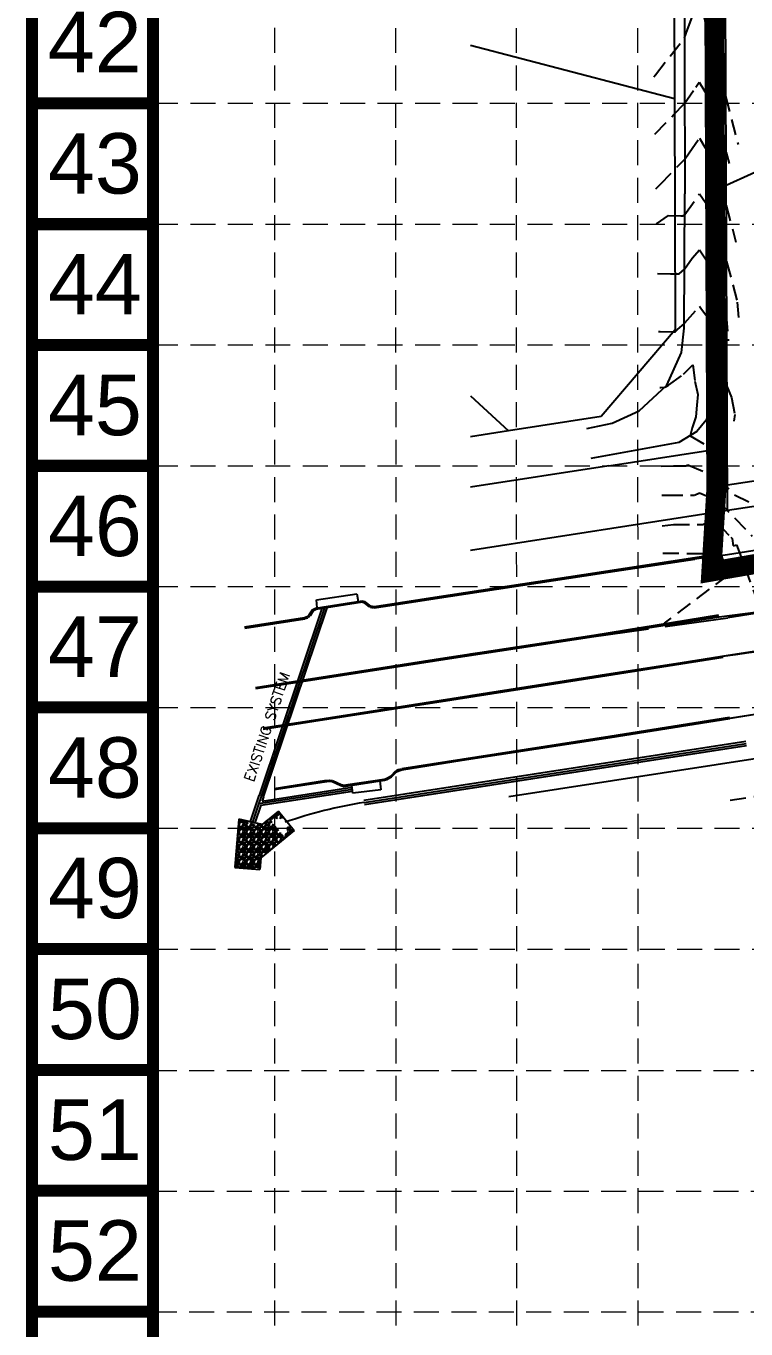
# Model space of a CAD drawing. Header units: feet. Extents: x 4586 to 6528, y 2127 to 5231.
# Drawn here: x 4586 to 4874, y 2655 to 3178 of the extents above; entities that cross this region are included whole.
import ezdxf
from ezdxf.enums import TextEntityAlignment as Align

# ---------------------------------------------------------------- set-up
doc = ezdxf.new("R2010")
doc.units = ezdxf.units.FT
doc.header["$LTSCALE"] = 80
doc.header["$MEASUREMENT"] = 0
for name, pattern in [('HIDDEN', [0.375, 0.25, -0.125]), ('PHANTOM2', [1.25, 0.625, -0.125, 0.125, -0.125, 0.125, -0.125]), ('TIGHT', [0.12, 0.08, -0.04])]:
    doc.linetypes.add(name, pattern=pattern)
for name, color, linetype in [('BASE', 7, 'CONTINUOUS'), ('CONT-MJR', 9, 'TIGHT'), ('CONT-MNR', 8, 'TIGHT'), ('FAIRWAY', 8, 'CONTINUOUS'), ('GRID', 254, 'HIDDEN'), ('LIMITS OF DISTURBANCE', 1, 'HIDDEN'), ('LOTS', 8, 'CONTINUOUS'), ('P-PAV', 8, 'CONTINUOUS'), ('P-RIPRAP', 8, 'CONTINUOUS'), ('PROPERTY', 7, 'PHANTOM2'), ('ROAD-LINE', 60, 'CONTINUOUS'), ('STORM', 5, 'CONTINUOUS'), ('txu', 8, 'TIGHT')]:
    doc.layers.add(name, color=color, linetype=linetype)
doc.styles.add('L100', font='simplex', dxfattribs={"height": 8})
doc.styles.get("Standard").update_dxf_attribs({"font": 'ARIAL.TTF', "height": 6.4})

msp = doc.modelspace()

# ---------------------------------------------------------------- hatches: boundary and pattern name
at = {"layer": 'P-RIPRAP'}
h = msp.add_hatch(dxfattribs=at)
h.set_pattern_fill('GRAVEL', color=1, scale=3, style=0)
h.set_pattern_definition([(228.0128, (2.16, 3), (-23.9999946965, -27.000004025), [0.403608, -39.957264]), (184.9697, (1.89, 2.7), (36.0000031546, 2.999973921), [0.692604, -68.567775]), (132.5104, (1.2, 2.64), (29.999972155, -33.0000260216), [0.488364, -48.348096]), (267.2737, (0.03, 1.89), (2.999988053, 60.000000885), [0.630714, -62.440674]), (292.8337, (0, 1.26), (-15.0000297163, 35.9999892353), [0.618465, -61.228119]), (357.2737, (0.24, 0.69), (-60.000000885, 2.999988053), [0.630714, -62.440674]), (37.6942, (0.87, 0.66), (-39.0000220369, -29.9999712155), [0.834087, -82.574547]), (72.2553, (1.53, 1.17), (21.000032288, 65.9999886937), [0.787464, -77.958963]), (121.4296, (1.77, 1.92), (-24.0000247025, 38.9999851095), [0.63285, -62.652219]), (175.2364, (1.44, 2.46), (33.000002839, -2.999974598), [0.722496, -35.402289]), (222.3974, (0.72, 2.52), (-36.0000220532, -32.999976246), [0.934344, -92.500125]), (138.8141, (3, 1.86), (-21.00000884, 17.99999194), [0.318903, -31.571532]), (171.4692, (2.76, 2.07), (38.9999948544, -6.00002373), [0.606711, -60.064533]), (225, (2.16, 2.16), (-3e-16, -3.0000009), [0.424263, -3.818376]), (203.1986, (1.95, 2.52), (14.999999192, 6.000003976), [0.228474, -22.618845]), (291.8014, (1.74, 2.43), (-2.99999973, 9.00000082), [0.323109, -15.832386]), (30.9638, (1.86, 2.13), (8.999994067, 6.00000745), [0.524787, -16.968069]), (161.5651, (2.31, 2.4), (6.0000013, -2.99999521), [0.379473, -9.107361]), (16.3895, (0, 2.43), (30.000006595, 8.9999781295), [0.5316, -52.628535]), (70.3462, (0.51, 2.58), (-11.999985742, -33.000006407), [0.445983, -44.152224]), (293.1986, (2.31, 3), (-6.000003976, 14.999999192), [0.456945, -22.390374]), (343.6105, (2.49, 2.58), (-30.000006595, 8.9999781295), [0.5316, -52.628535]), (339.444, (0, 0.57), (-15.000005534, 5.99998799), [0.51264, -25.119372]), (294.7751, (0.48, 0.39), (-14.999976568, 33.0000102655), [0.429534, -42.523929]), (66.8014, (2.34, 0), (6.000003976, 14.999999192), [0.456945, -22.390374]), (17.354, (2.52, 0.42), (-39.000006057, -11.999983507), [0.502893, -49.786272]), (69.444, (0.87, 0), (-5.99998799, -15.000005534), [0.25632, -25.375692]), (101.3099, (2.16, 0), (-2.999992896, 12.000002257), [0.15297, -15.144087]), (165.9638, (2.13, 0.15), (9.00000164, -2.99999417), [0.618465, -11.75085]), (186.009, (1.53, 0.3), (29.9999992527, 2.9999979524), [0.57315, -56.741769]), (303.6901, (1.86, 1.86), (-3.000004, 5.99999867), [0.432666, -10.383987]), (353.1572, (2.1, 1.5), (50.9999980964, -6.0000239938), [0.755382, -74.782689]), (60.9454, (2.85, 1.41), (-12.000000082, -21.000001154), [0.308868, -30.578022]), (90, (3, 1.68), (-3, 3), [0.18, -2.82]), (120.2564, (1.47, 0.39), (11.99998466, -21.0000073676), [0.416772, -41.26056]), (48.0128, (1.26, 0.75), (23.9999946965, 27.000004025), [0.807216, -39.553656]), (0, (1.8, 1.35), (3, 3), [0.78, -2.22]), (325.3048, (2.58, 1.35), (-29.999982777, 21.000025829), [0.474342, -46.959822]), (254.0546, (2.97, 1.08), (-2.999999668, -12.00000038), [0.436806, -21.403524]), (207.646, (2.85, 0.66), (-56.9999874215, -30.0000231395), [0.711195, -70.408422]), (175.4261, (2.22, 0.33), (-39.000001675, 2.9999844035), [0.752397, -74.487222])])
h.paths.add_polyline_path([(4693.08, 2855.13), (4691.2, 2857.42), (4690.68, 2857), (4689.14, 2852.96), (4688.67, 2853.14), (4683.92, 2858.94), (4683.83, 2859.43), (4688.09, 2860.15), (4688.61, 2860.58), (4686.74, 2862.87), (4680.29, 2857.62), (4673.86, 2859.05), (4673.86, 2859.02), (4677.79, 2857.73), (4677.59, 2857.45), (4677.59, 2857.42), (4673.88, 2858.61), (4673.86, 2859.05), (4670.95, 2859.71), (4669.86, 2847.08), (4682.08, 2846.18)])
h.paths.add_polyline_path([(4679.65, 2844.19), (4682.08, 2846.18), (4674.85, 2846.71), (4674.26, 2839.94), (4679.24, 2839.5)])
h.paths.add_polyline_path([(4674.85, 2846.71), (4669.86, 2847.08), (4669.28, 2840.37), (4674.26, 2839.94)])

# ---------------------------------------------------------------- linework, layer by layer
at = {"layer": 'BASE', "const_width": 4.84}
for points in [[(6525.11, 2129.65), (6525.11, 5228.91), (4588.08, 5228.91), (4588.08, 2129.65)], [(6476.69, 2178.08), (6476.69, 5180.48), (4636.51, 5180.48), (4636.51, 2178.08)]]:
    msp.add_lwpolyline(points, close=True, dxfattribs=at)
for points in [[(4636.51, 3146.6), (4588.08, 3146.6)], [(4636.51, 3098.17), (4588.08, 3098.17)], [(4636.51, 3049.74), (4588.08, 3049.74)], [(4636.51, 3001.32), (4588.08, 3001.32)], [(4636.51, 2952.89), (4588.08, 2952.89)], [(4636.51, 2904.47), (4588.08, 2904.47)], [(4636.51, 2856.04), (4588.08, 2856.04)], [(4636.51, 2807.62), (4588.08, 2807.62)], [(4636.51, 2759.19), (4588.08, 2759.19)], [(4636.51, 2710.76), (4588.08, 2710.76)], [(4636.51, 2662.34), (4588.08, 2662.34)]]:
    msp.add_lwpolyline(points, dxfattribs=at)
at = {"layer": 'CONT-MJR', "color": 35}
for points, elevation in [([(4849.53, 3102.07), (4855.44, 3110.36)], 530), ([(4855.44, 3110.36), (4860.58, 3102.82)], 530), ([(4848.92, 3101.55), (4849.53, 3102.07)], 530), ([(4861.42, 3101.73), (4870.59, 3066.93)], 530), ([(4838.27, 3098.26), (4843.02, 3101.59)], 530), ([(4843.02, 3101.59), (4847.99, 3101.56)], 530), ([(4847.99, 3101.56), (4848.92, 3101.55)], 530), ([(4855.4, 2990.48), (4862.74, 2987.38)], 525)]:
    msp.add_lwpolyline(points, dxfattribs=dict(at, elevation=elevation))
at = {"layer": 'CONT-MJR', "color": 35, "extrusion": (0.791136, 0.61164, 0), "elevation": 5743.19}
msp.add_lwpolyline([(-518.17, 530), (-519.54, 530)], dxfattribs=at)
at = {"layer": 'CONT-MJR', "color": 35, "extrusion": (0.997092, 0.076209, 0), "elevation": 5090.15}
msp.add_lwpolyline([(2686.83, 530), (2680.64, 530)], dxfattribs=at)
at = {"layer": 'CONT-MJR', "color": 35, "extrusion": (0.002075, -0.999998, 0), "elevation": -2979.48}
for points in [[(4846.49, 525), (4848.49, 525)], [(4848.49, 525), (4859.56, 525)]]:
    msp.add_lwpolyline(points, dxfattribs=at)
at = {"layer": 'CONT-MJR', "color": 35, "extrusion": (0.416275, -0.909239, 0), "elevation": -697.88}
msp.add_lwpolyline([(5657.35, 525), (5659.58, 525)], dxfattribs=at)
at = {"layer": 'CONT-MJR', "color": 35, "extrusion": (0.718465, 0.695563, 0), "elevation": 5571.62}
msp.add_lwpolyline([(-1236.01, 525), (-1255.78, 525)], dxfattribs=at)
at = {"layer": 'CONT-MNR', "color": 35, "extrusion": (0.937727, -0.347373, 0), "elevation": 3445.24}
msp.add_lwpolyline([(4663.41, 533), (4676.63, 533)], dxfattribs=at)
at = {"layer": 'CONT-MNR', "color": 35}
for points, elevation in [([(4857.23, 3181.62), (4859.6, 3169.61)], 533), ([(4837.78, 3158), (4849.44, 3172.87)], 533), ([(4860.36, 3168.43), (4861.32, 3171.91)], 533), ([(4855.35, 3155.04), (4859.75, 3147.81)], 532), ([(4859.75, 3147.81), (4861.36, 3145.53)], 532), ([(4839.69, 3114.08), (4849.52, 3124.19)], 531), ([(4849.52, 3124.19), (4851.26, 3126.73)], 531), ([(4863.64, 3114.89), (4870.06, 3091)], 531), ([(4855.42, 3087.83), (4858.41, 3083.45)], 529), ([(4843.85, 3078.32), (4847.26, 3078.3)], 529), ([(4861.46, 3079.5), (4866.15, 3061.68)], 529), ([(4845.19, 3055.07), (4845.34, 3055.07)], 528), ([(4845.34, 3055.07), (4845.48, 3055.08)], 528), ([(4845.48, 3055.08), (4845.54, 3055.08)], 528), ([(4861.5, 3057.28), (4861.72, 3056.43)], 528), ([(4849.05, 3038.01), (4852.73, 3041.81)], 527), ([(4862.82, 3042.14), (4868.29, 3028.74)], 528), ([(4842.99, 3033.62), (4849.05, 3038.01)], 527), ([(4853.55, 3035.21), (4854.79, 3029.88)], 527), ([(4841.57, 3032.89), (4842.22, 3033.15)], 527), ([(4854.79, 3029.88), (4854.41, 3025.57)], 527), ([(4854.41, 3025.57), (4853.99, 3020.89)], 527), ([(4869.57, 3021.88), (4869.16, 3019.24)], 528), ([(4851.7, 3013.37), (4859.97, 3008.56)], 527), ([(4869.4, 2989.75), (4876.49, 2986.27)], 526), ([(4840.52, 2977.27), (4844.97, 2977.83)], 524), ([(4856.83, 2977.85), (4859.99, 2979.3)], 524), ([(4860.29, 2966.15), (4860.79, 2966.38)], 523), ([(4860.79, 2966.38), (4860.88, 2966.4)], 523), ([(4860.88, 2966.4), (4860.97, 2965.66)], 523), ([(4842.33, 2939.01), (4841.29, 2938.31)], 523)]:
    msp.add_lwpolyline(points, dxfattribs=dict(at, elevation=elevation))
at = {"layer": 'CONT-MNR', "color": 35, "extrusion": (0.94247, -0.334292, 0), "elevation": 3509.79}
msp.add_lwpolyline([(4611.46, 533), (4615.03, 533)], dxfattribs=at)
at = {"layer": 'CONT-MNR', "color": 35, "extrusion": (0.991634, 0.12908, 0), "elevation": 5230.08}
msp.add_lwpolyline([(2517.88, 533), (2511.02, 533)], dxfattribs=at)
at = {"layer": 'CONT-MNR', "color": 35, "extrusion": (0.840212, 0.542258, 0), "elevation": 5801.84}
msp.add_lwpolyline([(27.98, 533), (26.58, 533)], dxfattribs=at)
at = {"layer": 'CONT-MNR', "color": 35, "extrusion": (0.978883, 0.204421, 0), "elevation": 5406.55}
msp.add_lwpolyline([(2104.34, 533), (2097.86, 533)], dxfattribs=at)
at = {"layer": 'CONT-MNR', "color": 35, "extrusion": (0.786866, -0.617124, 0), "elevation": 1857.81}
msp.add_lwpolyline([(5469.45, 533), (5470.43, 533)], dxfattribs=at)
at = {"layer": 'CONT-MNR', "color": 35, "extrusion": (0.821947, -0.569564, 0)}
for points, elevation in [([(5356.35, 532), (5358.71, 532)], 2193.84), ([(5333.11, 531), (5340.37, 531)], 2206.6)]:
    msp.add_lwpolyline(points, dxfattribs=dict(at, elevation=elevation))
at = {"layer": 'CONT-MNR', "color": 35, "extrusion": (0.968818, 0.247775, 0)}
for points, elevation in [([(1855.21, 533), (1825.59, 533)], 5494.54), ([(1842.92, 532), (1819.13, 532)], 5489.16), ([(1821.77, 531), (1812.67, 531)], 5483.78)]:
    msp.add_lwpolyline(points, dxfattribs=dict(at, elevation=elevation))
at = {"layer": 'CONT-MNR', "color": 35, "extrusion": (0.825495, -0.56441, 0), "elevation": 2227.31}
msp.add_lwpolyline([(5334.48, 532), (5342.52, 532)], dxfattribs=at)
at = {"layer": 'CONT-MNR', "color": 35, "extrusion": (0.716954, -0.69712, 0)}
for points, elevation in [([(5630.22, 532), (5636.53, 532)], 1283.38), ([(5619.52, 532), (5630.22, 532)], 1283.38), ([(5604.09, 531), (5606.49, 531)], 1298.95)]:
    msp.add_lwpolyline(points, dxfattribs=dict(at, elevation=elevation))
at = {"layer": 'CONT-MNR', "color": 35, "extrusion": (0.854092, 0.520121, 0), "elevation": 5776.34}
msp.add_lwpolyline([(150.22, 531), (145.99, 531)], dxfattribs=at)
at = {"layer": 'CONT-MNR', "color": 35, "extrusion": (0.81693, 0.576736, 0), "elevation": 5772.97}
msp.add_lwpolyline([(-245.31, 531), (-251.89, 531)], dxfattribs=at)
at = {"layer": 'CONT-MNR', "color": 35, "extrusion": (0.754646, -0.656132, 0)}
for points, elevation in [([(5511.59, 529), (5516.02, 529)], 1638.1), ([(5490.15, 528), (5499.01, 528)], 1652.87)]:
    msp.add_lwpolyline(points, dxfattribs=dict(at, elevation=elevation))
at = {"layer": 'CONT-MNR', "color": 35, "extrusion": (0.814131, -0.580682, 0)}
for points, elevation in [([(5323.66, 529), (5328.95, 529)], 2159.47), ([(5305.8, 528), (5306.19, 528)], 2172.12)]:
    msp.add_lwpolyline(points, dxfattribs=dict(at, elevation=elevation))
at = {"layer": 'CONT-MNR', "color": 35, "extrusion": (0.791136, 0.61164, 0)}
for points, elevation in [([(-532.17, 529), (-537.15, 529)], 5729.63), ([(-546.17, 528), (-554.77, 528)], 5716.06)]:
    msp.add_lwpolyline(points, dxfattribs=dict(at, elevation=elevation))
at = {"layer": 'CONT-MNR', "color": 35, "extrusion": (-0.006344, -0.99998, 0)}
for points, elevation in [([(4819.02, 529), (4824.23, 529)], -3108.99), ([(4819.6, 528), (4820.24, 528)], -3085.73), ([(4820.24, 528), (4825.02, 528)], -3085.73)]:
    msp.add_lwpolyline(points, dxfattribs=dict(at, elevation=elevation))
at = {"layer": 'CONT-MNR', "color": 35, "extrusion": (0.65338, -0.75703, 0)}
for points, elevation in [([(5680.82, 529), (5683.71, 529)], 836.73), ([(5665.77, 528), (5669.35, 528)], 853.25)]:
    msp.add_lwpolyline(points, dxfattribs=dict(at, elevation=elevation))
at = {"layer": 'CONT-MNR', "color": 35, "extrusion": (0.826018, 0.563644, 0), "elevation": 5738.39}
msp.add_lwpolyline([(-204.72, 528), (-206.21, 528)], dxfattribs=at)
at = {"layer": 'CONT-MNR', "color": 35, "extrusion": (0.997092, 0.076209, 0)}
for points, elevation in [([(2681.93, 529), (2671.67, 529)], 5085.33), ([(2677.03, 528), (2662.7, 528)], 5080.51)]:
    msp.add_lwpolyline(points, dxfattribs=dict(at, elevation=elevation))
at = {"layer": 'CONT-MNR', "color": 35, "extrusion": (0.01759, -0.999845, 0), "elevation": -2969.37}
msp.add_lwpolyline([(4897.49, 528), (4898.02, 528)], dxfattribs=at)
at = {"layer": 'CONT-MNR', "color": 35, "extrusion": (0.042242, -0.999107, 0), "elevation": -2847.67}
msp.add_lwpolyline([(4969.76, 528), (4969.92, 528)], dxfattribs=at)
at = {"layer": 'CONT-MNR', "color": 35, "extrusion": (0.063964, -0.997952, 0), "elevation": -2738.88}
msp.add_lwpolyline([(5031.04, 528), (5031.32, 528)], dxfattribs=at)
at = {"layer": 'CONT-MNR', "color": 35, "extrusion": (0.72275, -0.69111, 0), "elevation": 1390.91}
msp.add_lwpolyline([(5557.07, 528), (5558.27, 528)], dxfattribs=at)
at = {"layer": 'CONT-MNR', "color": 35, "extrusion": (0.992446, 0.122681, 0), "elevation": 5189.25}
msp.add_lwpolyline([(2423.49, 527), (2416.84, 527)], dxfattribs=at)
at = {"layer": 'CONT-MNR', "color": 35, "extrusion": (0.07626, -0.997088, 0), "elevation": -2654.84}
for points in [[(5056.67, 527), (5057.15, 527)], [(5057.15, 527), (5058.76, 527)]]:
    msp.add_lwpolyline(points, dxfattribs=at)
at = {"layer": 'CONT-MNR', "color": 35, "extrusion": (0.383034, -0.923734, 0), "elevation": -947.1}
msp.add_lwpolyline([(5634.72, 527), (5634.86, 527)], dxfattribs=at)
at = {"layer": 'CONT-MNR', "color": 35, "extrusion": (0.532093, -0.846686, 0), "elevation": 8.41}
msp.add_lwpolyline([(5713.89, 527), (5714.66, 527)], dxfattribs=at)
at = {"layer": 'CONT-MNR', "color": 35, "extrusion": (0.983115, 0.182988, 0), "elevation": 5340.32}
msp.add_lwpolyline([(2086.76, 528), (2079.78, 528)], dxfattribs=at)
at = {"layer": 'CONT-MNR', "color": 35, "extrusion": (0.945509, -0.325596, 0), "elevation": 3605.91}
msp.add_lwpolyline([(4436.72, 527), (4432.13, 527)], dxfattribs=at)
at = {"layer": 'CONT-MNR', "color": 35, "extrusion": (0.969786, -0.243957, 0), "elevation": 3969.98}
msp.add_lwpolyline([(4109.21, 527), (4105.93, 527)], dxfattribs=at)
at = {"layer": 'CONT-MNR', "color": 35, "extrusion": (-0.101795, -0.994805, 0), "elevation": -3487.65}
msp.add_lwpolyline([(4528.46, 527), (4530.24, 527)], dxfattribs=at)
at = {"layer": 'CONT-MNR', "color": 35, "extrusion": (0.856347, 0.5164, 0), "elevation": 5716.85}
msp.add_lwpolyline([(65.62, 527), (62.67, 527)], dxfattribs=at)
at = {"layer": 'CONT-MNR', "color": 35, "extrusion": (0.002075, -0.999998, 0)}
for points, elevation in [([(4846.29, 526), (4851.21, 526)], -2991.19), ([(4851.21, 526), (4856.13, 526)], -2991.19), ([(4851.14, 524), (4863, 524)], -2967.77), ([(4865.76, 523), (4866.43, 523)], -2956.06)]:
    msp.add_lwpolyline(points, dxfattribs=dict(at, elevation=elevation))
at = {"layer": 'CONT-MNR', "color": 35, "extrusion": (-0.416275, 0.909239, 0), "elevation": 709.96}
msp.add_lwpolyline([(-5659.07, 526), (-5660.07, 526)], dxfattribs=at)
at = {"layer": 'CONT-MNR', "color": 35, "extrusion": (-0.389478, -0.921036, 0)}
for points, elevation in [([(3298.69, 526), (3311.63, 526)], -4653.93), ([(3315.86, 524), (3318.84, 524)], -4636.9)]:
    msp.add_lwpolyline(points, dxfattribs=dict(at, elevation=elevation))
at = {"layer": 'CONT-MNR', "color": 35, "extrusion": (0.718465, 0.695563, 0)}
for points, elevation in [([(-1229.36, 526), (-1238.94, 526)], 5578.05), ([(-1242.66, 524), (-1250.24, 524)], 5565.19)]:
    msp.add_lwpolyline(points, dxfattribs=dict(at, elevation=elevation))
at = {"layer": 'CONT-MNR', "color": 35, "extrusion": (0.716332, 0.69776, 0), "elevation": 5561.34}
msp.add_lwpolyline([(-1267.28, 524), (-1268.02, 524)], dxfattribs=at)
at = {"layer": 'CONT-MNR', "color": 35, "extrusion": (0.992742, 0.120266, 0), "elevation": 5190.65}
msp.add_lwpolyline([(2365.06, 524), (2362.18, 524)], dxfattribs=at)
at = {"layer": 'CONT-MNR', "color": 35, "extrusion": (-0.012082, -0.999927, 0), "elevation": -3024.6}
msp.add_lwpolyline([(4804.53, 523), (4823.11, 523)], dxfattribs=at)
at = {"layer": 'CONT-MNR', "color": 35, "extrusion": (0.12485, -0.992176, 0), "elevation": -2336.22}
msp.add_lwpolyline([(5191.6, 523), (5191.92, 523)], dxfattribs=at)
at = {"layer": 'CONT-MNR', "color": 35, "extrusion": (0.263134, -0.964759, 0)}
for points, elevation in [([(5470.04, 523), (5472.94, 523)], -1582.06), ([(5478.62, 524), (5480.06, 524)], -1583.48)]:
    msp.add_lwpolyline(points, dxfattribs=dict(at, elevation=elevation))
at = {"layer": 'CONT-MNR', "color": 35, "extrusion": (0.938635, 0.344912, 0)}
for points, elevation in [([(1106.82, 523), (1097.45, 523)], 5588.46), ([(1107.62, 524), (1083.74, 524)], 5595.68)]:
    msp.add_lwpolyline(points, dxfattribs=dict(at, elevation=elevation))
at = {"layer": 'CONT-MNR', "color": 35, "extrusion": (-0.602435, 0.798168, 0), "elevation": -571.36}
msp.add_lwpolyline([(-5666.47, 523), (-5635.55, 523)], dxfattribs=at)
at = {"layer": 'CONT-MNR', "color": 35, "extrusion": (0.997697, -0.067823, 0), "elevation": 4630.85}
msp.add_lwpolyline([(3259.9, 523), (3259.39, 523)], dxfattribs=at)
at = {"layer": 'FAIRWAY', "linetype": 'Continuous'}
for p, q in [((4845.21, 3247.95), (4845.44, 3148.59)), ((4845.44, 3148.59), (4845.66, 3055.75)), ((4845.66, 3055.75), (4816.02, 3021.08)), ((4819.09, 3001.32), (4866.55, 3008.68))]:
    msp.add_line(p, q, dxfattribs=at)
at = {"layer": 'FAIRWAY'}
for p, q in [((4763.75, 3169.92), (4845.44, 3148.59)), ((4763.75, 3029.38), (4778.93, 3015.33)), ((4816.02, 3021.08), (4778.93, 3015.33)), ((4778.93, 3015.33), (4763.75, 3012.98)), ((4819.09, 3001.32), (4763.75, 2992.74))]:
    msp.add_line(p, q, dxfattribs=at)
at = {"layer": 'GRID', "color": 252, "linetype": 'HIDDEN', "lineweight": 0, "ltscale": 0.5}
for p, q in [((4685.37, 2371.79), (4685.11, 5178.66)), ((4734, 2371.78), (4733.4, 5178.64)), ((4782.29, 2371.77), (4781.84, 5178.51)), ((4830.97, 2371.77), (4830.2, 5178.44)), ((4636.51, 3146.6), (6476.69, 3146.6)), ((4636.51, 3098.17), (6476.69, 3098.17)), ((4636.51, 3049.74), (6476.69, 3049.74)), ((4636.51, 3001.32), (6476.69, 3001.32)), ((4636.51, 2952.89), (6476.69, 2952.89)), ((4636.51, 2904.47), (6476.69, 2904.47)), ((4636.51, 2856.04), (6476.69, 2856.04)), ((4636.51, 2807.62), (6476.69, 2807.62)), ((4636.05, 2759.03), (6476.23, 2759.03)), ((4636.05, 2710.6), (6476.23, 2710.6)), ((4636.05, 2662.18), (6476.23, 2662.18))]:
    msp.add_line(p, q, dxfattribs=at)
at = {"layer": 'LIMITS OF DISTURBANCE', "ltscale": 2, "const_width": 8}
msp.add_lwpolyline([(6301.85, 3561.85, -0.173728), (5389.73, 3050.28), (4860.19, 2958.93), (4862.17, 2991.48), (4859.02, 3764.55)], format="xyb", dxfattribs=at)
at = {"layer": 'LOTS', "color": 7}
for p, q in [((4991.82, 3171.1), (4866.17, 3113.65)), ((4978.21, 3010.82), (4866.61, 2993.51))]:
    msp.add_line(p, q, dxfattribs=at)
at = {"layer": 'P-PAV', "color": 7}
for p, q in [((4986.25, 2958.94), (4866.8, 2940.41)), ((4988.55, 2944.11), (4866.86, 2925.24)), ((4992.38, 2919.41), (4866.95, 2899.96)), ((4787.56, 2887.64), (4763.75, 2883.95))]:
    msp.add_line(p, q, dxfattribs=at)
at = {"layer": 'P-RIPRAP', "color": 1}
for p, q in [((4686.74, 2862.87), (4680.29, 2857.62)), ((4686.74, 2862.87), (4693.08, 2855.13)), ((4670.95, 2859.71), (4669.28, 2840.37)), ((4680.29, 2857.62), (4670.95, 2859.71)), ((4693.08, 2855.13), (4679.65, 2844.19)), ((4679.65, 2844.19), (4679.24, 2839.5)), ((4669.28, 2840.37), (4679.24, 2839.5))]:
    msp.add_line(p, q, dxfattribs=at)
at = {"layer": 'PROPERTY', "linetype": 'Continuous'}
for p, q in [((4866.64, 2983.39), (4863.8, 3758.69)), ((4979.74, 3000.93), (4866.64, 2983.39)), ((4866.64, 2983.39), (4763.75, 2967.44)), ((4881.97, 2884.58), (4779.08, 2868.62))]:
    msp.add_line(p, q, dxfattribs=at)
at = {"layer": 'ROAD-LINE', "color": 7}
for p, q in [((4860.31, 3025.89), (4858.05, 3019.57)), ((4858.05, 3019.57), (4854.43, 3015.03)), ((4854.43, 3015.03), (4847.14, 3010.62)), ((4847.14, 3010.62), (4811.86, 3004.22)), ((4982.42, 2983.64), (4866.71, 2965.69)), ((4853.52, 2963.71), (4763.75, 2950.25)), ((4860.5, 2965.44), (4809.12, 2957.56)), ((4860.57, 2964.95), (4809.19, 2957.07)), ((4866.7, 2965.69), (4856.31, 2964.13)), ((4809.12, 2957.56), (4749.45, 2948.48)), ((4809.19, 2957.07), (4749.53, 2947.99)), ((4720.39, 2946.62), (4701.68, 2943.7)), ((4721.38, 2946.27), (4720.16, 2946.64)), ((4721.53, 2946.75), (4720.31, 2947.12)), ((4723.4, 2944.68), (4721.22, 2946.35)), ((4723.71, 2945.07), (4721.53, 2946.75)), ((4729.6, 2945.4), (4725.08, 2944.77)), ((4749.45, 2948.48), (4729.6, 2945.4)), ((4749.53, 2947.99), (4729.68, 2944.91)), ((4697.23, 2940.4), (4673.19, 2936.68)), ((4697.31, 2939.91), (4673.28, 2936.18)), ((4698.26, 2940.75), (4697.23, 2940.4)), ((4698.42, 2940.27), (4697.39, 2939.93)), ((4698.99, 2941.48), (4698.26, 2940.75)), ((4699.35, 2941.13), (4698.61, 2940.39)), ((4700.3, 2943.52), (4698.99, 2941.48)), ((4700.72, 2943.25), (4699.41, 2941.21)), ((4701.6, 2944.19), (4700.3, 2943.52)), ((4701.83, 2943.75), (4700.53, 2943.07)), ((4724.97, 2944.28), (4723.6, 2944.59)), ((4725.08, 2944.77), (4723.71, 2945.07)), ((4729.67, 2944.91), (4725.15, 2944.27)), ((4813.08, 2933.4), (4863.08, 2941.57)), ((4813.16, 2932.91), (4863.13, 2941.07)), ((4841.74, 2936.93), (4866.75, 2940.45)), ((4763.75, 2925.96), (4835.07, 2935.99)), ((4753.48, 2924.32), (4813.09, 2933.4)), ((4753.56, 2923.82), (4813.16, 2932.91)), ((4697.82, 2915.66), (4753.48, 2924.32)), ((4864.88, 2924.94), (4815.68, 2917.22)), ((4864.93, 2924.44), (4815.75, 2916.73)), ((4866.86, 2925.25), (4832.61, 2919.88)), ((4697.9, 2915.17), (4753.56, 2923.82)), ((4992.38, 2919.41), (4817.86, 2892.34)), ((4677.61, 2912.51), (4697.82, 2915.66)), ((4677.7, 2912.02), (4697.9, 2915.17)), ((4815.68, 2917.22), (4756.2, 2907.92)), ((4815.75, 2916.73), (4756.28, 2907.43)), ((4823.37, 2918.43), (4763.75, 2909.07)), ((4756.2, 2907.92), (4700.82, 2899.3)), ((4756.28, 2907.43), (4700.9, 2898.8)), ((4700.82, 2899.3), (4680.61, 2896.15)), ((4700.9, 2898.8), (4680.7, 2895.66)), ((4819.52, 2892.96), (4867.49, 2900.58)), ((4819.6, 2892.47), (4867.56, 2900.08)), ((4760.25, 2883.8), (4819.52, 2892.96)), ((4760.33, 2883.31), (4819.6, 2892.47)), ((4736.15, 2879.94), (4760.25, 2883.8)), ((4736.23, 2879.45), (4760.33, 2883.31)), ((4731.75, 2876.96), (4733.76, 2879.02)), ((4732.11, 2876.61), (4734.11, 2878.67)), ((4733.87, 2879.11), (4734.68, 2879.57)), ((4734.11, 2878.67), (4734.93, 2879.13)), ((4734.81, 2879.62), (4736.11, 2879.93)), ((4734.93, 2879.13), (4736.23, 2879.45)), ((4685.02, 2872.04), (4705.17, 2875.17)), ((4685.11, 2871.54), (4705.25, 2874.68)), ((4705.19, 2875.18), (4707.12, 2875.39)), ((4705.25, 2874.68), (4707.18, 2874.9)), ((4707.18, 2874.9), (4708.23, 2874.73)), ((4707.26, 2875.39), (4708.31, 2875.23)), ((4708.23, 2874.73), (4711.71, 2873.15)), ((4708.44, 2875.19), (4711.91, 2873.61)), ((4711.71, 2873.15), (4712.94, 2872.78)), ((4711.85, 2873.63), (4713.09, 2873.26)), ((4712.87, 2873.27), (4714.62, 2873.53)), ((4712.94, 2872.78), (4714.69, 2873.04)), ((4714.62, 2873.53), (4729.15, 2875.79)), ((4729.1, 2875.78), (4730.07, 2876.04)), ((4729.23, 2875.3), (4730.2, 2875.56)), ((4729.96, 2876), (4731.87, 2877.05)), ((4730.2, 2875.56), (4732.11, 2876.61))]:
    msp.add_line(p, q, dxfattribs=at)
msp.add_lwpolyline([(4762.49, 2908.99), (4864.67, 2924.99, 0.010765), (5031.81, 2951.95), (5128.14, 2969.59), (5222.57, 2986.94), (5322.86, 3005.37), (5425.54, 3024.15), (5460.92, 3030.6, 0.026197), (5620.27, 3067.25, 0.032432), (5808.07, 3135.05, 1.092478), (5802.36, 3148.9, -0.032442), (5616.89, 3081.9, -0.028603), (5458.22, 3045.43), (5424.14, 3039.14), (5320.36, 3020.09), (5220.36, 3001.68), (5125.59, 2984.33), (5029.51, 2966.68, -0.013234), (4863.3, 2940.64), (4760.07, 2924.82)], format="xyb", dxfattribs=at)
for points in [[(4849.01, 3323.98, 531.17), (4849.18, 3269.75, 533.49), (4849.55, 3219.07, 534.05), (4849.42, 3164.51, 532.81), (4849.56, 3110.38, 530.38)], [(4861.4, 3110.18, 530.38), (4861.34, 3161.67, 532.74), (4861.22, 3214.86, 534.09), (4861.11, 3270.38, 533.49), (4861.1, 3273.15, 533.41), (4860.98, 3324.29, 531.22)], [(4810.25, 3016.24, 526.29), (4820.52, 3018.42, 526.37), (4831.24, 3023.34, 526.6), (4842.35, 3033.6, 527.03), (4848.23, 3046.7, 527.61), (4849.36, 3056.55, 527.92), (4849.56, 3110.38, 530.38)], [(4860.31, 3025.89, 527.31), (4860.92, 3037.86, 527.54), (4861.5, 3056.16, 527.95), (4861.4, 3110.18, 530.38)]]:
    msp.add_polyline3d(points, dxfattribs=at)
at = {"layer": 'STORM'}
for p, q in [((4720.31, 2947.12), (4701.6, 2944.19)), ((4702.03, 2947.54), (4718.13, 2950.02)), ((4702.32, 2944.34), (4702.03, 2947.54)), ((4718.13, 2950.02), (4718.66, 2946.93)), ((4705.29, 2944.77), (4676.33, 2858.5)), ((4704.14, 2944.08), (4679, 2869.21)), ((4706.09, 2944.39), (4680.66, 2868.65)), ((4720.98, 2867.25), (4874.04, 2890.9)), ((4721.12, 2866.38), (4874.17, 2890.04)), ((4721.25, 2865.52), (4874.31, 2889.18)), ((4680.2, 2866.89), (4716.26, 2872.46)), ((4714.69, 2873.04), (4729.23, 2875.3)), ((4716.61, 2870.13), (4716.14, 2873.31)), ((4727.36, 2875.03), (4727.82, 2871.52)), ((4678.89, 2869.24), (4675.38, 2858.82)), ((4678.82, 2865.92), (4716.38, 2871.72)), ((4678.89, 2869.24), (4679, 2869.21)), ((4679.67, 2865.29), (4716.49, 2870.98)), ((4679.83, 2868.93), (4679.83, 2868.93)), ((4680.78, 2868.61), (4680.2, 2866.89)), ((4680.66, 2868.65), (4680.78, 2868.61)), ((4727.82, 2871.52), (4716.61, 2870.13)), ((4679.67, 2865.29), (4677.28, 2858.18))]:
    msp.add_line(p, q, dxfattribs=at)
msp.add_arc((4747.85, 2693.44), 175, 98.7866, 109.4732, dxfattribs=at)
at = {"layer": 'txu'}
msp.add_line((4997.36, 2887.29), (4867.07, 2867.09), dxfattribs=at)

# ---------------------------------------------------------------- texts
at = {"layer": 'BASE'}
for s, p in [('42', (4613.16, 3171.16)), ('43', (4613.22, 3122.53)), ('44', (4613.22, 3074.11)), ('45', (4613.22, 3025.68)), ('46', (4613.22, 2977.25)), ('47', (4613.22, 2928.83)), ('48', (4613.22, 2880.4)), ('49', (4613.23, 2832.1)), ('50', (4613.23, 2783.67)), ('51', (4613.23, 2735.24)), ('52', (4613.23, 2686.82))]:
    msp.add_text(s, height=24.213, dxfattribs=at).set_placement(p, align=Align.MIDDLE_CENTER)
at = {"layer": 'STORM', "style": 'L100'}
msp.add_text('EXISTING SYSTEM', height=4, rotation=71.4442, dxfattribs=at).set_placement((4685.22, 2895.77), align=Align.BOTTOM_CENTER)

doc.saveas('drawing.dxf')
